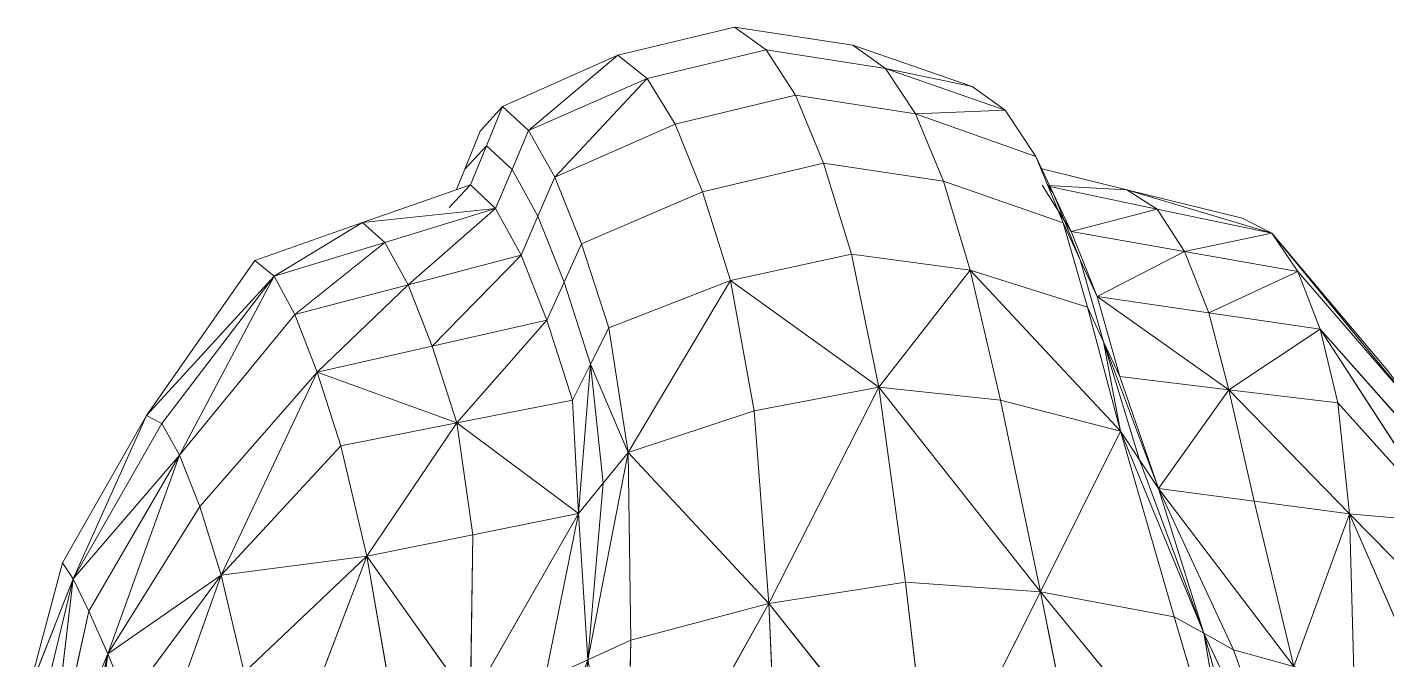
# Model space of a CAD drawing. Header units: centimetres. Extents: x -11896 to 2794, y -437 to 1921.
# Drawn here: x -11023.65 to -11007.09, y 567.22 to 574.93 of the extents above; entities that cross this region are included whole.
import ezdxf

# ---------------------------------------------------------------- set-up
doc = ezdxf.new("R2010")
doc.units = ezdxf.units.CM
doc.layers.add('A-GENM', color=7, linetype='Continuous', lineweight=9)

# ---------------------------------------------------------------- blocks, each defined once
blk = doc.blocks.new('EQ-01-002 - EQ-01-002_dwg_Group_9-1527182-Sección 2-1')
at = {"layer": 'A-GENM', "color": 40, "true_color": 0xffbf00}
for p, q in [((-11015.034, 574.933), (-11016.453, 574.59)), ((-11016.453, 574.59), (-11015.034, 574.933)), ((-11015.034, 574.933), (-11013.592, 574.713)), ((-11015.034, 574.933), (-11014.647, 574.655)), ((-11013.592, 574.713), (-11015.034, 574.933)), ((-11016.453, 574.59), (-11017.86, 573.964)), ((-11016.453, 574.59), (-11017.542, 573.672)), ((-11016.453, 574.59), (-11016.096, 574.306)), ((-11014.647, 574.655), (-11016.096, 574.306)), ((-11014.647, 574.655), (-11013.192, 574.431)), ((-11014.647, 574.655), (-11014.291, 574.103)), ((-11013.592, 574.713), (-11012.138, 574.211)), ((-11013.592, 574.713), (-11013.192, 574.431)), ((-11013.592, 574.713), (-11012.138, 574.211)), ((-11013.192, 574.431), (-11012.827, 573.876)), ((-11013.192, 574.431), (-11012.138, 574.211)), ((-11013.192, 574.431), (-11011.735, 573.922)), ((-11013.192, 574.431), (-11012.827, 573.876)), ((-11016.096, 574.306), (-11017.542, 573.672)), ((-11016.096, 574.306), (-11017.222, 573.105)), ((-11016.096, 574.306), (-11015.756, 573.749)), ((-11014.291, 574.103), (-11015.756, 573.749)), ((-11015.756, 573.749), (-11014.291, 574.103)), ((-11013.95, 573.276), (-11014.291, 574.103)), ((-11012.827, 573.876), (-11014.291, 574.103)), ((-11012.827, 573.876), (-11014.291, 574.103)), ((-11013.95, 573.276), (-11014.291, 574.103)), ((-11014.291, 574.103), (-11013.95, 573.276)), ((-11012.138, 574.211), (-11011.735, 573.922)), ((-11018.131, 573.667), (-11017.86, 573.964)), ((-11018.054, 573.488), (-11017.86, 573.964)), ((-11017.86, 573.964), (-11017.542, 573.672)), ((-11012.827, 573.876), (-11011.735, 573.922)), ((-11011.364, 573.357), (-11011.735, 573.922)), ((-11015.756, 573.749), (-11017.222, 573.105)), ((-11015.756, 573.749), (-11017.222, 573.105)), ((-11015.421, 572.927), (-11015.756, 573.749)), ((-11015.421, 572.927), (-11015.756, 573.749)), ((-11012.487, 573.054), (-11012.827, 573.876)), ((-11011.364, 573.357), (-11012.827, 573.876)), ((-11012.487, 573.054), (-11012.827, 573.876)), ((-11018.131, 573.667), (-11018.319, 573.201)), ((-11018.131, 573.667), (-11018.319, 573.201)), ((-11017.743, 573.196), (-11017.542, 573.672)), ((-11017.222, 573.105), (-11017.542, 573.672)), ((-11017.222, 573.105), (-11017.542, 573.672)), ((-11018.319, 573.201), (-11018.054, 573.488)), ((-11018.319, 573.201), (-11018.054, 573.488)), ((-11018.054, 573.488), (-11018.248, 573.012)), ((-11018.054, 573.488), (-11018.248, 573.012)), ((-11018.054, 573.488), (-11017.743, 573.196)), ((-11013.95, 573.276), (-11015.421, 572.927)), ((-11013.95, 573.276), (-11015.421, 572.927)), ((-11012.487, 573.054), (-11013.95, 573.276)), ((-11013.609, 572.167), (-11013.95, 573.276)), ((-11013.609, 572.167), (-11013.95, 573.276)), ((-11011.364, 573.357), (-11011.148, 572.9)), ((-11011.029, 572.546), (-11011.364, 573.357)), ((-11018.319, 573.201), (-11018.419, 572.952)), ((-11018.319, 573.201), (-11018.419, 572.952)), ((-11017.944, 572.721), (-11017.743, 573.196)), ((-11017.743, 573.196), (-11017.944, 572.721)), ((-11017.743, 573.196), (-11017.428, 572.629)), ((-11017.743, 573.196), (-11017.428, 572.629)), ((-11017.222, 573.105), (-11017.428, 572.629)), ((-11017.428, 572.629), (-11017.222, 573.105)), ((-11016.898, 572.293), (-11017.222, 573.105)), ((-11016.898, 572.293), (-11017.222, 573.105)), ((-11016.898, 572.293), (-11017.222, 573.105)), ((-11011.303, 573.209), (-11010.253, 572.951)), ((-11011.303, 573.209), (-11010.253, 572.951)), ((-11018.248, 573.012), (-11019.563, 572.55)), ((-11019.563, 572.55), (-11018.248, 573.012)), ((-11018.507, 572.735), (-11018.248, 573.012)), ((-11017.944, 572.721), (-11018.248, 573.012)), ((-11017.944, 572.721), (-11018.248, 573.012)), ((-11015.421, 572.927), (-11016.898, 572.293)), ((-11015.08, 571.846), (-11015.421, 572.927)), ((-11015.421, 572.927), (-11015.08, 571.846)), ((-11012.487, 573.054), (-11012.164, 571.972)), ((-11012.487, 573.054), (-11011.029, 572.546)), ((-11012.164, 571.972), (-11012.487, 573.054)), ((-11011.283, 573.008), (-11010.932, 572.443)), ((-11011.225, 573.021), (-11011.148, 572.9)), ((-11011.218, 573.004), (-11010.253, 572.951)), ((-11011.214, 572.993), (-11009.885, 572.714)), ((-11009.885, 572.714), (-11011.214, 572.993)), ((-11010.253, 572.951), (-11008.847, 572.606)), ((-11008.488, 572.42), (-11010.253, 572.951)), ((-11010.253, 572.951), (-11009.885, 572.714)), ((-11010.253, 572.951), (-11008.847, 572.606)), ((-11011.148, 572.9), (-11010.932, 572.443)), ((-11010.822, 572.097), (-11011.148, 572.9)), ((-11017.944, 572.721), (-11019.563, 572.55)), ((-11017.944, 572.721), (-11019.293, 572.309)), ((-11017.944, 572.721), (-11019.01, 571.792)), ((-11017.944, 572.721), (-11017.633, 572.154)), ((-11017.428, 572.629), (-11017.633, 572.154)), ((-11017.108, 571.826), (-11017.428, 572.629)), ((-11010.932, 572.443), (-11009.885, 572.714)), ((-11008.488, 572.42), (-11009.885, 572.714)), ((-11009.885, 572.714), (-11009.55, 572.199)), ((-11009.885, 572.714), (-11008.488, 572.42)), ((-11008.488, 572.42), (-11008.847, 572.606)), ((-11008.847, 572.606), (-11008.488, 572.42)), ((-11020.878, 572.088), (-11019.563, 572.55)), ((-11020.878, 572.088), (-11019.563, 572.55)), ((-11020.641, 571.897), (-11019.563, 572.55)), ((-11019.563, 572.55), (-11019.293, 572.309)), ((-11011.029, 572.546), (-11010.732, 571.518)), ((-11011.029, 572.546), (-11010.822, 572.097)), ((-11011.029, 572.546), (-11010.732, 571.518)), ((-11011.029, 572.546), (-11010.822, 572.097)), ((-11010.614, 571.649), (-11010.932, 572.443)), ((-11010.932, 572.443), (-11009.55, 572.199)), ((-11009.55, 572.199), (-11010.932, 572.443)), ((-11008.488, 572.42), (-11009.55, 572.199)), ((-11007.075, 570.743), (-11008.488, 572.42)), ((-11006.794, 570.362), (-11008.488, 572.42)), ((-11008.169, 571.956), (-11008.488, 572.42)), ((-11020.641, 571.897), (-11019.293, 572.309)), ((-11020.387, 571.43), (-11019.293, 572.309)), ((-11019.293, 572.309), (-11019.01, 571.792)), ((-11016.898, 572.293), (-11017.108, 571.826)), ((-11016.898, 572.293), (-11017.108, 571.826)), ((-11016.565, 571.267), (-11016.898, 572.293)), ((-11020.878, 572.088), (-11022.196, 570.2)), ((-11022.196, 570.2), (-11020.878, 572.088)), ((-11020.878, 572.088), (-11020.641, 571.897)), ((-11017.633, 572.154), (-11019.01, 571.792)), ((-11017.633, 572.154), (-11019.01, 571.792)), ((-11017.633, 572.154), (-11018.717, 571.043)), ((-11017.319, 571.36), (-11017.633, 572.154)), ((-11013.609, 572.167), (-11015.08, 571.846)), ((-11015.08, 571.846), (-11013.609, 572.167)), ((-11013.609, 572.167), (-11012.164, 571.972)), ((-11013.609, 572.167), (-11013.274, 570.543)), ((-11013.274, 570.543), (-11013.609, 572.167)), ((-11013.274, 570.543), (-11013.609, 572.167)), ((-11010.536, 571.095), (-11010.822, 572.097)), ((-11010.822, 572.097), (-11010.614, 571.649)), ((-11010.614, 571.649), (-11009.55, 572.199)), ((-11008.169, 571.956), (-11009.55, 572.199)), ((-11009.256, 571.451), (-11009.55, 572.199)), ((-11012.164, 571.972), (-11013.274, 570.543)), ((-11012.164, 571.972), (-11010.732, 571.518)), ((-11012.164, 571.972), (-11010.33, 570.006)), ((-11012.164, 571.972), (-11011.793, 570.385)), ((-11010.732, 571.518), (-11012.164, 571.972)), ((-11008.169, 571.956), (-11009.256, 571.451)), ((-11007.897, 571.253), (-11008.169, 571.956)), ((-11006.794, 570.362), (-11008.169, 571.956)), ((-11008.169, 571.956), (-11007.897, 571.253)), ((-11022.196, 570.2), (-11020.641, 571.897)), ((-11020.641, 571.897), (-11022.011, 570.1)), ((-11020.641, 571.897), (-11021.792, 569.716)), ((-11020.641, 571.897), (-11020.387, 571.43)), ((-11020.641, 571.897), (-11020.387, 571.43)), ((-11020.641, 571.897), (-11020.387, 571.43)), ((-11020.387, 571.43), (-11019.01, 571.792)), ((-11020.387, 571.43), (-11019.01, 571.792)), ((-11020.115, 570.727), (-11019.01, 571.792)), ((-11018.717, 571.043), (-11019.01, 571.792)), ((-11017.108, 571.826), (-11017.319, 571.36)), ((-11016.785, 570.826), (-11017.108, 571.826)), ((-11016.785, 570.826), (-11017.108, 571.826)), ((-11017.108, 571.826), (-11016.785, 570.826)), ((-11015.08, 571.846), (-11016.565, 571.267)), ((-11015.08, 571.846), (-11016.329, 569.747)), ((-11013.274, 570.543), (-11015.08, 571.846)), ((-11015.08, 571.846), (-11014.792, 570.256)), ((-11010.34, 570.673), (-11010.614, 571.649)), ((-11010.614, 571.649), (-11009.011, 570.513)), ((-11010.614, 571.649), (-11009.256, 571.451)), ((-11021.792, 569.716), (-11020.387, 571.43)), ((-11020.387, 571.43), (-11021.792, 569.716)), ((-11021.792, 569.716), (-11020.387, 571.43)), ((-11020.115, 570.727), (-11020.387, 571.43)), ((-11020.115, 570.727), (-11020.387, 571.43)), ((-11010.732, 571.518), (-11010.33, 570.006)), ((-11010.732, 571.518), (-11010.536, 571.095)), ((-11010.732, 571.518), (-11010.536, 571.095)), ((-11010.732, 571.518), (-11010.33, 570.006)), ((-11007.897, 571.253), (-11009.256, 571.451)), ((-11009.011, 570.513), (-11009.256, 571.451)), ((-11017.319, 571.36), (-11018.717, 571.043)), ((-11017.319, 571.36), (-11018.416, 570.108)), ((-11017.005, 570.386), (-11017.319, 571.36)), ((-11016.565, 571.267), (-11016.785, 570.826)), ((-11016.329, 569.747), (-11016.565, 571.267)), ((-11016.565, 571.267), (-11016.329, 569.747)), ((-11007.897, 571.253), (-11009.011, 570.513)), ((-11006.554, 569.733), (-11007.897, 571.253)), ((-11006.371, 568.893), (-11007.897, 571.253)), ((-11007.897, 571.253), (-11007.682, 570.354)), ((-11007.682, 570.354), (-11007.897, 571.253)), ((-11007.897, 571.253), (-11006.554, 569.733)), ((-11007.682, 570.354), (-11007.897, 571.253)), ((-11010.33, 570.006), (-11010.536, 571.095)), ((-11010.536, 571.095), (-11009.867, 569.307)), ((-11010.536, 571.095), (-11010.098, 569.656)), ((-11010.536, 571.095), (-11010.34, 570.673)), ((-11020.115, 570.727), (-11018.717, 571.043)), ((-11018.416, 570.108), (-11018.717, 571.043)), ((-11017.005, 570.386), (-11016.785, 570.826)), ((-11016.785, 570.826), (-11016.933, 569.003)), ((-11016.329, 569.747), (-11016.785, 570.826)), ((-11016.785, 570.826), (-11016.631, 569.375)), ((-11020.115, 570.727), (-11021.548, 569.087)), ((-11021.548, 569.087), (-11020.115, 570.727)), ((-11020.115, 570.727), (-11021.548, 569.087)), ((-11020.115, 570.727), (-11021.288, 568.25)), ((-11021.288, 568.25), (-11020.115, 570.727)), ((-11020.115, 570.727), (-11021.288, 568.25)), ((-11020.115, 570.727), (-11019.827, 569.83)), ((-11020.115, 570.727), (-11018.416, 570.108)), ((-11020.115, 570.727), (-11019.827, 569.83)), ((-11019.827, 569.83), (-11020.115, 570.727)), ((-11009.867, 569.307), (-11010.34, 570.673)), ((-11010.34, 570.673), (-11009.011, 570.513)), ((-11013.274, 570.543), (-11014.792, 570.256)), ((-11014.792, 570.256), (-11013.274, 570.543)), ((-11013.274, 570.543), (-11014.615, 567.906)), ((-11013.274, 570.543), (-11014.615, 567.906)), ((-11011.793, 570.385), (-11013.274, 570.543)), ((-11013.274, 570.543), (-11011.306, 568.049)), ((-11013.274, 570.543), (-11012.949, 568.166)), ((-11012.949, 568.166), (-11013.274, 570.543)), ((-11012.949, 568.166), (-11013.274, 570.543)), ((-11009.867, 569.307), (-11009.011, 570.513)), ((-11007.682, 570.354), (-11009.011, 570.513)), ((-11007.539, 568.999), (-11009.011, 570.513)), ((-11009.011, 570.513), (-11008.703, 569.153)), ((-11009.011, 570.513), (-11007.682, 570.354)), ((-11017.005, 570.386), (-11018.416, 570.108)), ((-11017.005, 570.386), (-11016.933, 569.003)), ((-11017.005, 570.386), (-11016.933, 569.003)), ((-11014.792, 570.256), (-11016.329, 569.747)), ((-11014.792, 570.256), (-11014.615, 567.906)), ((-11010.33, 570.006), (-11011.793, 570.385)), ((-11011.793, 570.385), (-11011.306, 568.049)), ((-11011.793, 570.385), (-11010.33, 570.006)), ((-11010.33, 570.006), (-11011.793, 570.385)), ((-11006.371, 568.893), (-11007.682, 570.354)), ((-11007.682, 570.354), (-11007.539, 568.999)), ((-11022.196, 570.2), (-11023.218, 568.402)), ((-11023.218, 568.402), (-11022.196, 570.2)), ((-11022.196, 570.2), (-11023.091, 568.207)), ((-11022.011, 570.1), (-11023.091, 568.207)), ((-11022.011, 570.1), (-11023.091, 568.207)), ((-11022.196, 570.2), (-11022.011, 570.1)), ((-11022.011, 570.1), (-11021.792, 569.716)), ((-11021.792, 569.716), (-11022.011, 570.1)), ((-11019.827, 569.83), (-11018.416, 570.108)), ((-11019.511, 568.483), (-11018.416, 570.108)), ((-11016.933, 569.003), (-11018.416, 570.108)), ((-11018.416, 570.108), (-11018.222, 568.743)), ((-11010.33, 570.006), (-11011.306, 568.049)), ((-11010.33, 570.006), (-11009.676, 567.743)), ((-11010.33, 570.006), (-11010.098, 569.656)), ((-11010.33, 570.006), (-11009.315, 567.543)), ((-11010.33, 570.006), (-11009.676, 567.743)), ((-11009.315, 567.543), (-11010.33, 570.006)), ((-11010.33, 570.006), (-11009.315, 567.543)), ((-11010.098, 569.656), (-11010.33, 570.006)), ((-11010.33, 570.006), (-11009.676, 567.743)), ((-11019.827, 569.83), (-11021.288, 568.25)), ((-11019.827, 569.83), (-11021.288, 568.25)), ((-11019.827, 569.83), (-11019.511, 568.483)), ((-11023.091, 568.207), (-11021.792, 569.716)), ((-11023.091, 568.207), (-11021.792, 569.716)), ((-11022.897, 567.814), (-11021.792, 569.716)), ((-11022.666, 567.292), (-11021.792, 569.716)), ((-11021.548, 569.087), (-11021.792, 569.716)), ((-11021.548, 569.087), (-11021.792, 569.716)), ((-11016.329, 569.747), (-11016.819, 567.219)), ((-11016.819, 567.219), (-11016.329, 569.747)), ((-11016.329, 569.747), (-11016.819, 567.219)), ((-11016.329, 569.747), (-11016.631, 569.375)), ((-11016.631, 569.375), (-11016.329, 569.747)), ((-11016.329, 569.747), (-11014.615, 567.906)), ((-11016.329, 569.747), (-11016.294, 567.458)), ((-11016.294, 567.458), (-11016.329, 569.747)), ((-11009.867, 569.307), (-11010.098, 569.656)), ((-11010.098, 569.656), (-11009.315, 567.543)), ((-11009.315, 567.543), (-11010.098, 569.656)), ((-11009.315, 567.543), (-11010.098, 569.656)), ((-11016.933, 569.003), (-11016.631, 569.375)), ((-11016.631, 569.375), (-11016.933, 569.003)), ((-11016.631, 569.375), (-11016.819, 567.219)), ((-11016.819, 567.219), (-11016.631, 569.375)), ((-11016.819, 567.219), (-11016.631, 569.375)), ((-11009.867, 569.307), (-11009.315, 567.543)), ((-11009.867, 569.307), (-11008.954, 567.342)), ((-11009.867, 569.307), (-11008.703, 569.153)), ((-11009.867, 569.307), (-11008.219, 567.137)), ((-11007.539, 568.999), (-11008.703, 569.153)), ((-11008.703, 569.153), (-11008.219, 567.137)), ((-11007.539, 568.999), (-11008.703, 569.153)), ((-11007.539, 568.999), (-11008.703, 569.153)), ((-11021.548, 569.087), (-11022.666, 567.292)), ((-11021.548, 569.087), (-11022.666, 567.292)), ((-11021.288, 568.25), (-11021.548, 569.087)), ((-11021.288, 568.25), (-11021.548, 569.087)), ((-11016.933, 569.003), (-11018.25, 566.705)), ((-11016.933, 569.003), (-11018.222, 568.743)), ((-11016.933, 569.003), (-11017.344, 566.981)), ((-11016.933, 569.003), (-11016.819, 567.219)), ((-11007.539, 568.999), (-11008.219, 567.137)), ((-11006.371, 568.893), (-11007.539, 568.999)), ((-11006.263, 567.7), (-11007.539, 568.999)), ((-11007.539, 568.999), (-11006.247, 566.016)), ((-11007.539, 568.999), (-11007.485, 566.932)), ((-11006.371, 568.893), (-11007.539, 568.999)), ((-11007.539, 568.999), (-11006.371, 568.893)), ((-11007.485, 566.932), (-11007.539, 568.999)), ((-11007.485, 566.932), (-11007.539, 568.999)), ((-11019.511, 568.483), (-11018.222, 568.743)), ((-11019.511, 568.483), (-11018.222, 568.743)), ((-11018.222, 568.743), (-11018.25, 566.705)), ((-11021.288, 568.25), (-11019.511, 568.483)), ((-11019.511, 568.483), (-11021.005, 567.065)), ((-11019.511, 568.483), (-11020.689, 565.394)), ((-11020.689, 565.394), (-11019.511, 568.483)), ((-11019.511, 568.483), (-11019.155, 566.429)), ((-11019.511, 568.483), (-11018.25, 566.705)), ((-11023.218, 568.402), (-11023.649, 566.783)), ((-11023.091, 568.207), (-11023.218, 568.402)), ((-11023.218, 568.402), (-11023.091, 568.207)), ((-11023.091, 568.207), (-11023.649, 566.783)), ((-11023.091, 568.207), (-11023.594, 566.122)), ((-11023.091, 568.207), (-11023.594, 566.122)), ((-11023.091, 568.207), (-11023.401, 565.533)), ((-11023.091, 568.207), (-11022.897, 567.814)), ((-11021.288, 568.25), (-11022.666, 567.292)), ((-11021.288, 568.25), (-11022.429, 566.709)), ((-11021.288, 568.25), (-11022.207, 565.661)), ((-11021.288, 568.25), (-11021.005, 567.065)), ((-11012.949, 568.166), (-11014.615, 567.906)), ((-11012.949, 568.166), (-11014.615, 567.906)), ((-11014.615, 567.906), (-11012.949, 568.166)), ((-11011.306, 568.049), (-11012.949, 568.166)), ((-11012.949, 568.166), (-11012.629, 565.414)), ((-11012.629, 565.414), (-11012.949, 568.166)), ((-11011.306, 568.049), (-11012.629, 565.414)), ((-11011.306, 568.049), (-11009.676, 567.743)), ((-11011.306, 568.049), (-11008.897, 565.104)), ((-11011.306, 568.049), (-11010.763, 565.338)), ((-11022.897, 567.814), (-11023.401, 565.533)), ((-11022.666, 567.292), (-11022.897, 567.814)), ((-11022.666, 567.292), (-11022.897, 567.814)), ((-11022.897, 567.814), (-11022.666, 567.292)), ((-11014.615, 567.906), (-11016.359, 564.783)), ((-11014.615, 567.906), (-11016.294, 567.458)), ((-11012.629, 565.414), (-11014.615, 567.906)), ((-11014.615, 567.906), (-11014.494, 565.177)), ((-11009.676, 567.743), (-11008.897, 565.104)), ((-11009.676, 567.743), (-11009.315, 567.543)), ((-11009.676, 567.743), (-11009.315, 567.543)), ((-11016.294, 567.458), (-11016.819, 567.219)), ((-11016.294, 567.458), (-11016.819, 567.219)), ((-11016.359, 564.783), (-11016.294, 567.458)), ((-11016.359, 564.783), (-11016.294, 567.458)), ((-11008.897, 565.104), (-11009.315, 567.543)), ((-11008.127, 565.026), (-11009.315, 567.543)), ((-11008.624, 565.063), (-11009.315, 567.543)), ((-11009.315, 567.543), (-11008.954, 567.342)), ((-11022.666, 567.292), (-11023.401, 565.533)), ((-11022.666, 567.292), (-11023.154, 565.184)), ((-11022.666, 567.292), (-11023.154, 565.184)), ((-11022.666, 567.292), (-11022.931, 565.247)), ((-11022.429, 566.709), (-11022.666, 567.292)), ((-11008.127, 565.026), (-11008.954, 567.342)), ((-11008.954, 567.342), (-11008.219, 567.137)), ((-11016.819, 567.219), (-11017.782, 564.61)), ((-11016.819, 567.219), (-11017.344, 566.981)), ((-11016.819, 567.219), (-11017.043, 564.701)), ((-11016.359, 564.783), (-11016.819, 567.219))]:
    blk.add_line(p, q, dxfattribs=at)
at = {"layer": 'A-GENM', "color": 40, "true_color": 0xffbf00, "flags": 128}
for points in [[(-11015.034, 574.933), (-11016.453, 574.59), (-11016.096, 574.306)], [(-11016.096, 574.306), (-11014.647, 574.655), (-11015.034, 574.933), (-11013.592, 574.713), (-11013.192, 574.431), (-11014.647, 574.655)], [(-11014.291, 574.103), (-11014.647, 574.655), (-11015.034, 574.933)], [(-11018.131, 573.667), (-11017.86, 573.964), (-11016.453, 574.59)], [(-11017.743, 573.196), (-11017.542, 573.672), (-11017.86, 573.964), (-11016.453, 574.59), (-11016.096, 574.306)], [(-11016.096, 574.306), (-11014.647, 574.655), (-11014.291, 574.103), (-11015.756, 573.749)], [(-11014.647, 574.655), (-11013.192, 574.431), (-11012.827, 573.876)], [(-11013.192, 574.431), (-11013.592, 574.713), (-11012.138, 574.211)], [(-11012.138, 574.211), (-11011.735, 573.922), (-11013.192, 574.431)], [(-11012.827, 573.876), (-11011.364, 573.357), (-11011.735, 573.922), (-11013.192, 574.431)], [(-11015.756, 573.749), (-11016.096, 574.306), (-11017.542, 573.672)], [(-11017.542, 573.672), (-11016.096, 574.306), (-11015.756, 573.749)], [(-11014.291, 574.103), (-11012.827, 573.876), (-11012.487, 573.054)], [(-11012.138, 574.211), (-11011.735, 573.922), (-11011.364, 573.357)], [(-11018.054, 573.488), (-11017.86, 573.964), (-11018.131, 573.667), (-11018.319, 573.201)], [(-11017.542, 573.672), (-11017.86, 573.964), (-11018.054, 573.488), (-11017.743, 573.196)], [(-11017.222, 573.105), (-11015.756, 573.749), (-11015.421, 572.927)], [(-11012.827, 573.876), (-11011.364, 573.357), (-11011.029, 572.546), (-11010.732, 571.518)], [(-11017.222, 573.105), (-11017.542, 573.672), (-11017.743, 573.196)], [(-11018.419, 572.952), (-11018.319, 573.201), (-11018.054, 573.488)], [(-11017.944, 572.721), (-11018.248, 573.012), (-11018.054, 573.488), (-11017.743, 573.196)], [(-11013.95, 573.276), (-11015.421, 572.927), (-11015.08, 571.846)], [(-11012.487, 573.054), (-11013.95, 573.276), (-11012.487, 573.054), (-11012.164, 571.972)], [(-11012.164, 571.972), (-11013.609, 572.167), (-11013.95, 573.276)], [(-11011.364, 573.357), (-11011.148, 572.9), (-11011.225, 573.021)], [(-11010.822, 572.097), (-11011.148, 572.9), (-11011.364, 573.357), (-11011.029, 572.546)], [(-11017.428, 572.629), (-11017.743, 573.196), (-11017.944, 572.721)], [(-11017.222, 573.105), (-11017.428, 572.629), (-11017.108, 571.826), (-11017.428, 572.629), (-11017.633, 572.154)], [(-11011.218, 573.004), (-11010.253, 572.951), (-11011.303, 573.209)], [(-11018.248, 573.012), (-11019.563, 572.55), (-11017.944, 572.721), (-11019.563, 572.55), (-11019.293, 572.309), (-11017.944, 572.721)], [(-11011.095, 572.705), (-11010.932, 572.443), (-11011.148, 572.9), (-11011.225, 573.021)], [(-11011.214, 572.993), (-11009.885, 572.714), (-11010.253, 572.951), (-11011.218, 573.004)], [(-11008.847, 572.606), (-11010.253, 572.951), (-11008.488, 572.42), (-11010.253, 572.951), (-11009.885, 572.714), (-11008.488, 572.42), (-11008.169, 571.956)], [(-11010.536, 571.095), (-11010.822, 572.097), (-11010.614, 571.649), (-11010.822, 572.097), (-11011.148, 572.9), (-11010.932, 572.443)], [(-11017.944, 572.721), (-11019.293, 572.309), (-11019.01, 571.792), (-11017.633, 572.154), (-11017.944, 572.721)], [(-11017.944, 572.721), (-11017.633, 572.154), (-11017.428, 572.629)], [(-11011.095, 572.705), (-11010.932, 572.443), (-11009.55, 572.199)], [(-11008.169, 571.956), (-11009.55, 572.199), (-11009.885, 572.714)], [(-11008.488, 572.42), (-11008.169, 571.956), (-11009.55, 572.199), (-11009.885, 572.714)], [(-11008.169, 571.956), (-11006.794, 570.362), (-11008.488, 572.42), (-11006.794, 570.362), (-11007.075, 570.743), (-11008.488, 572.42), (-11008.847, 572.606)], [(-11019.293, 572.309), (-11020.641, 571.897), (-11019.293, 572.309), (-11019.563, 572.55), (-11020.641, 571.897), (-11019.563, 572.55), (-11020.878, 572.088), (-11020.641, 571.897)], [(-11010.536, 571.095), (-11010.822, 572.097), (-11011.029, 572.546)], [(-11010.932, 572.443), (-11010.614, 571.649), (-11009.256, 571.451), (-11009.011, 570.513)], [(-11010.932, 572.443), (-11010.614, 571.649), (-11009.256, 571.451), (-11009.55, 572.199)], [(-11006.794, 570.362), (-11007.075, 570.743), (-11008.488, 572.42)], [(-11020.387, 571.43), (-11019.01, 571.792), (-11019.293, 572.309)], [(-11017.108, 571.826), (-11017.319, 571.36), (-11017.108, 571.826), (-11016.898, 572.293)], [(-11015.08, 571.846), (-11016.565, 571.267), (-11016.898, 572.293)], [(-11016.785, 570.826), (-11016.565, 571.267), (-11016.898, 572.293)], [(-11022.011, 570.1), (-11022.196, 570.2), (-11020.641, 571.897), (-11022.196, 570.2), (-11020.878, 572.088), (-11020.641, 571.897)], [(-11019.01, 571.792), (-11018.717, 571.043), (-11017.319, 571.36), (-11017.633, 572.154)], [(-11017.633, 572.154), (-11017.319, 571.36), (-11017.005, 570.386), (-11016.785, 570.826)], [(-11013.609, 572.167), (-11015.08, 571.846), (-11013.274, 570.543)], [(-11013.609, 572.167), (-11012.164, 571.972), (-11013.274, 570.543), (-11012.164, 571.972), (-11011.793, 570.385)], [(-11009.55, 572.199), (-11009.256, 571.451), (-11007.897, 571.253), (-11008.169, 571.956)], [(-11011.793, 570.385), (-11012.164, 571.972), (-11010.33, 570.006), (-11012.164, 571.972), (-11010.732, 571.518)], [(-11006.554, 569.733), (-11006.794, 570.362), (-11008.169, 571.956)], [(-11019.01, 571.792), (-11018.717, 571.043), (-11020.115, 570.727)], [(-11016.329, 569.747), (-11016.565, 571.267), (-11015.08, 571.846)], [(-11015.08, 571.846), (-11016.329, 569.747), (-11015.08, 571.846), (-11014.792, 570.256)], [(-11013.274, 570.543), (-11015.08, 571.846), (-11014.792, 570.256)], [(-11009.867, 569.307), (-11010.34, 570.673), (-11010.614, 571.649)], [(-11010.614, 571.649), (-11010.34, 570.673), (-11010.536, 571.095)], [(-11009.011, 570.513), (-11010.614, 571.649), (-11009.011, 570.513), (-11010.34, 570.673), (-11009.011, 570.513), (-11009.867, 569.307), (-11009.011, 570.513), (-11008.703, 569.153)], [(-11020.387, 571.43), (-11020.115, 570.727), (-11018.717, 571.043), (-11018.416, 570.108)], [(-11010.33, 570.006), (-11010.098, 569.656), (-11010.536, 571.095), (-11010.33, 570.006), (-11010.536, 571.095), (-11010.732, 571.518), (-11010.33, 570.006)], [(-11007.897, 571.253), (-11009.256, 571.451), (-11009.011, 570.513)], [(-11017.319, 571.36), (-11018.717, 571.043), (-11018.416, 570.108)], [(-11018.416, 570.108), (-11017.005, 570.386), (-11017.319, 571.36)], [(-11016.329, 569.747), (-11016.631, 569.375), (-11016.785, 570.826), (-11016.329, 569.747), (-11016.785, 570.826), (-11016.565, 571.267)], [(-11007.897, 571.253), (-11006.554, 569.733), (-11006.371, 568.893), (-11007.897, 571.253)], [(-11007.897, 571.253), (-11006.371, 568.893), (-11007.682, 570.354)], [(-11010.098, 569.656), (-11009.867, 569.307), (-11010.098, 569.656), (-11010.536, 571.095), (-11009.867, 569.307), (-11010.536, 571.095), (-11010.34, 570.673), (-11009.867, 569.307)], [(-11016.933, 569.003), (-11017.005, 570.386), (-11016.785, 570.826), (-11016.933, 569.003), (-11016.785, 570.826), (-11016.631, 569.375), (-11016.933, 569.003), (-11018.222, 568.743)], [(-11018.416, 570.108), (-11020.115, 570.727), (-11018.416, 570.108), (-11019.827, 569.83)], [(-11016.329, 569.747), (-11014.792, 570.256), (-11014.615, 567.906), (-11013.274, 570.543)], [(-11013.274, 570.543), (-11014.792, 570.256), (-11014.615, 567.906), (-11016.329, 569.747)], [(-11011.793, 570.385), (-11013.274, 570.543), (-11011.793, 570.385), (-11011.306, 568.049), (-11013.274, 570.543)], [(-11013.274, 570.543), (-11011.306, 568.049), (-11012.949, 568.166)], [(-11008.703, 569.153), (-11009.011, 570.513), (-11007.539, 568.999), (-11009.011, 570.513), (-11007.682, 570.354)], [(-11018.222, 568.743), (-11018.416, 570.108), (-11016.933, 569.003), (-11018.416, 570.108), (-11017.005, 570.386)], [(-11014.792, 570.256), (-11016.329, 569.747), (-11016.294, 567.458)], [(-11010.33, 570.006), (-11011.306, 568.049), (-11011.793, 570.385)], [(-11007.682, 570.354), (-11007.539, 568.999), (-11007.682, 570.354), (-11006.371, 568.893)], [(-11023.091, 568.207), (-11023.218, 568.402), (-11022.196, 570.2), (-11023.091, 568.207)], [(-11023.091, 568.207), (-11022.196, 570.2), (-11022.011, 570.1)], [(-11021.792, 569.716), (-11022.011, 570.1), (-11023.091, 568.207)], [(-11018.222, 568.743), (-11018.416, 570.108), (-11019.511, 568.483), (-11018.416, 570.108), (-11019.827, 569.83), (-11019.511, 568.483)], [(-11009.676, 567.743), (-11011.306, 568.049), (-11010.33, 570.006)], [(-11021.005, 567.065), (-11019.511, 568.483), (-11021.005, 567.065), (-11021.288, 568.25), (-11019.511, 568.483), (-11021.288, 568.25), (-11019.827, 569.83), (-11019.511, 568.483), (-11019.155, 566.429)], [(-11022.897, 567.814), (-11021.792, 569.716), (-11023.091, 568.207)], [(-11022.897, 567.814), (-11021.792, 569.716), (-11022.666, 567.292)], [(-11022.666, 567.292), (-11021.792, 569.716), (-11021.548, 569.087)], [(-11016.329, 569.747), (-11014.615, 567.906), (-11016.294, 567.458)], [(-11009.867, 569.307), (-11008.954, 567.342), (-11009.315, 567.543)], [(-11007.999, 560.129), (-11007.91, 562.604), (-11008.127, 565.026), (-11008.954, 567.342), (-11009.867, 569.307)], [(-11008.703, 569.153), (-11009.867, 569.307), (-11008.703, 569.153), (-11008.219, 567.137), (-11009.867, 569.307), (-11008.219, 567.137), (-11008.954, 567.342), (-11008.219, 567.137), (-11008.127, 565.026), (-11008.219, 567.137), (-11007.813, 564.845), (-11008.127, 565.026), (-11007.813, 564.845)], [(-11008.703, 569.153), (-11008.219, 567.137), (-11007.539, 568.999)], [(-11022.666, 567.292), (-11021.548, 569.087), (-11021.288, 568.25)], [(-11019.155, 566.429), (-11018.25, 566.705), (-11019.511, 568.483), (-11018.25, 566.705), (-11018.222, 568.743), (-11018.25, 566.705), (-11016.933, 569.003), (-11018.25, 566.705), (-11017.344, 566.981), (-11016.933, 569.003), (-11018.222, 568.743), (-11019.511, 568.483), (-11019.155, 566.429)], [(-11016.933, 569.003), (-11017.344, 566.981), (-11016.819, 567.219)], [(-11007.539, 568.999), (-11008.219, 567.137), (-11007.485, 566.932)], [(-11006.371, 568.893), (-11006.263, 567.7), (-11007.539, 568.999)], [(-11007.539, 568.999), (-11006.263, 567.7), (-11006.247, 566.016), (-11007.539, 568.999)], [(-11007.539, 568.999), (-11006.247, 566.016), (-11007.485, 566.932)], [(-11019.511, 568.483), (-11020.689, 565.394), (-11021.005, 567.065)], [(-11023.091, 568.207), (-11023.594, 566.122), (-11023.649, 566.783), (-11023.091, 568.207), (-11023.649, 566.783), (-11023.218, 568.402), (-11023.649, 566.783)], [(-11023.594, 566.122), (-11023.401, 565.533), (-11023.091, 568.207), (-11023.401, 565.533), (-11022.897, 567.814)], [(-11021.288, 568.25), (-11022.429, 566.709), (-11022.666, 567.292), (-11022.429, 566.709)], [(-11022.429, 566.709), (-11021.288, 568.25), (-11022.208, 565.661), (-11021.288, 568.25), (-11021.005, 567.065)], [(-11012.949, 568.166), (-11011.306, 568.049), (-11012.629, 565.414), (-11011.306, 568.049), (-11010.763, 565.338), (-11012.629, 565.414), (-11012.949, 568.166)], [(-11008.897, 565.104), (-11010.763, 565.338), (-11011.306, 568.049)], [(-11011.306, 568.049), (-11009.676, 567.743), (-11008.897, 565.104), (-11009.676, 567.743), (-11009.315, 567.543), (-11008.897, 565.104), (-11009.315, 567.543), (-11008.624, 565.063)], [(-11023.401, 565.533), (-11022.666, 567.292), (-11023.401, 565.533), (-11022.897, 567.814)], [(-11017.043, 564.701), (-11016.359, 564.783), (-11016.294, 567.458), (-11014.615, 567.906), (-11016.359, 564.783), (-11014.615, 567.906), (-11014.494, 565.177), (-11016.359, 564.783)], [(-11014.615, 567.906), (-11012.629, 565.414), (-11014.615, 567.906), (-11014.494, 565.177), (-11012.629, 565.414), (-11010.763, 565.338), (-11008.897, 565.104), (-11009.015, 562.45), (-11009.153, 560.159)], [(-11016.294, 567.458), (-11016.819, 567.219), (-11016.359, 564.783), (-11016.819, 567.219), (-11017.043, 564.701)], [(-11008.624, 565.063), (-11009.315, 567.543), (-11008.127, 565.026), (-11009.315, 567.543), (-11008.954, 567.342), (-11008.127, 565.026), (-11008.624, 565.063)], [(-11022.931, 565.247), (-11023.154, 565.184), (-11022.666, 567.292)], [(-11022.429, 566.709), (-11022.931, 565.247), (-11022.666, 567.292), (-11022.931, 565.247)]]:
    blk.add_lwpolyline(points, dxfattribs=at)
for points in [[(-11015.421, 572.927), (-11016.898, 572.293)], [(-11012.487, 573.054), (-11011.029, 572.546)], [(-11022.011, 570.1), (-11020.641, 571.897)], [(-11021.792, 569.716), (-11020.641, 571.897)], [(-11018.416, 570.108), (-11017.319, 571.36)], [(-11009.011, 570.513), (-11007.897, 571.253)], [(-11009.315, 567.543), (-11009.867, 569.307)], [(-11016.819, 567.219), (-11016.933, 569.003)], [(-11022.897, 567.814), (-11023.091, 568.207)], [(-11021.288, 568.25), (-11022.666, 567.292)], [(-11011.306, 568.049), (-11008.897, 565.104)]]:
    blk.add_lwpolyline(points, close=True, dxfattribs=at)
blk = doc.blocks.new('EQ-01-002 - EQ-01-002_dwg-1527181-Sección 2-1')
blk.add_blockref('EQ-01-002 - EQ-01-002_dwg_Group_9-1527182-Sección 2-1', (0, 0))
blk = doc.blocks.new('EQ-01-002 - EQ-01-002-1481515-Sección 2-1')
blk.add_blockref('EQ-01-002 - EQ-01-002_dwg-1527181-Sección 2-1', (0, 0))
blk = doc.blocks.new('PQ_RVR_MEP-01_ZZ_ZZ_MO_T_A_rvt-1-Sección 2-1')
at = {"layer": 'A-GENM', "lineweight": 9}
blk.add_blockref('EQ-01-002 - EQ-01-002-1481515-Sección 2-1', (0, 0), dxfattribs=at)

msp = doc.modelspace()

# ---------------------------------------------------------------- block references
at = {"lineweight": 5}
msp.add_blockref('PQ_RVR_MEP-01_ZZ_ZZ_MO_T_A_rvt-1-Sección 2-1', (0, 0), dxfattribs=at)

doc.saveas('drawing.dxf')
